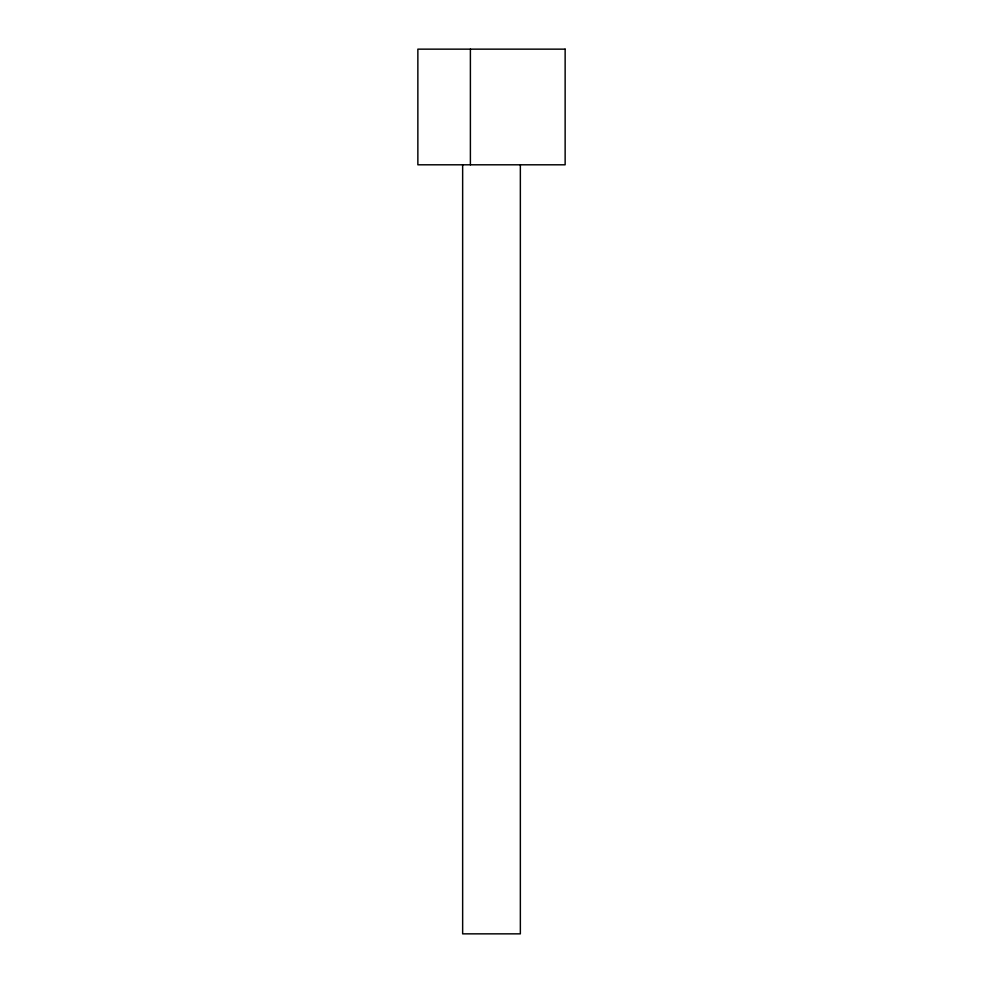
<?xml version="1.0" encoding="UTF-8"?>
<svg xmlns="http://www.w3.org/2000/svg" width="983" height="983" viewBox="0 0 983 983"><rect width="100%" height="100%" fill="white"/><g stroke="black" fill="none" stroke-linecap="round" stroke-linejoin="round"><path stroke-width="1.47" d="M520.351 164.8L520.351 933.85L462.649 933.85L462.649 164.8M470.39 49.15L470.39 164.8M565.139 49.15L417.861 49.15L417.861 164.8L565.139 164.8L565.139 49.15"/></g></svg>
